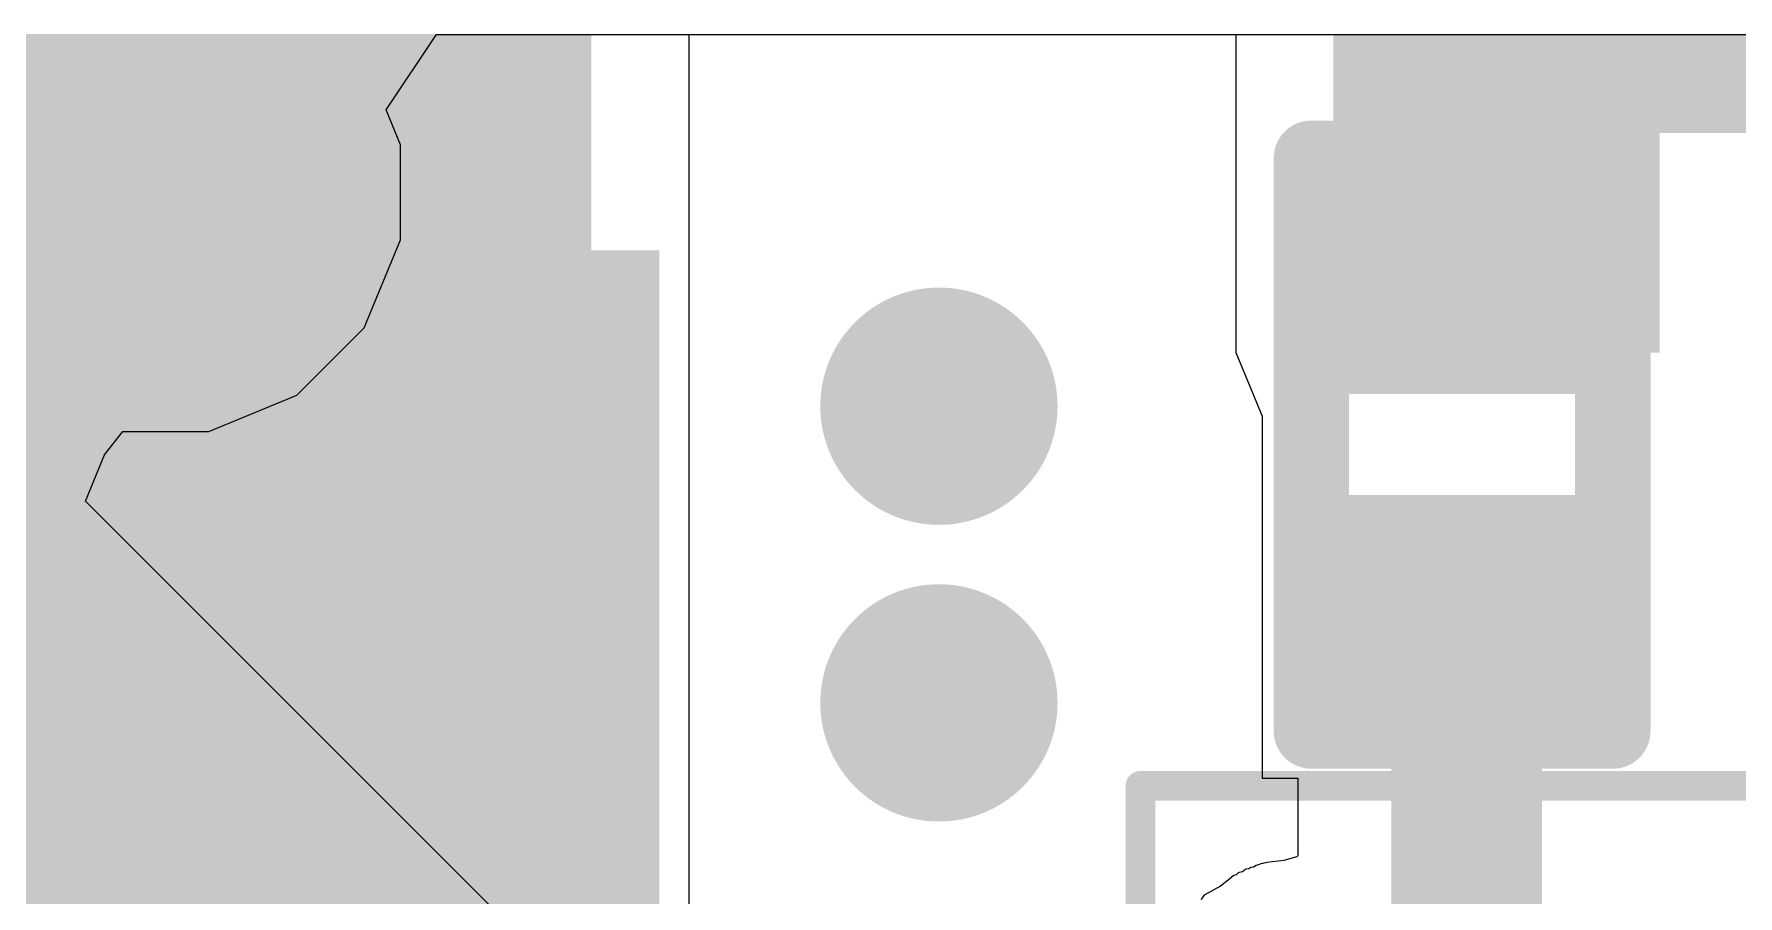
# Model space of a CAD drawing. Header units: inches. Extents: x -0.01 to 1.52, y -0.01 to 0.64.
# Drawn here: x 0.3941 to 0.5072, y 0.4248 to 0.482 of the extents above; entities that cross this region are included whole.
import ezdxf

# ---------------------------------------------------------------- set-up
doc = ezdxf.new("R2010")
doc.units = ezdxf.units.IN
doc.header["$MEASUREMENT"] = 0
for name, color, linetype in [('Bottom Layer', 5, 'Continuous'), ('Mechanical 15', 56, 'Continuous'), ('Top Layer', 1, 'Continuous'), ('Top Overlay', 2, 'Continuous'), ('Top Paste', 8, 'Continuous'), ('Top Solder', 216, 'Continuous'), ('Via Holes', 16, 'Continuous')]:
    doc.layers.add(name, color=color, linetype=linetype)

# ---------------------------------------------------------------- blocks, each defined once
blk = doc.blocks.new('IC_TPS63900DSKR_16')
at = {"layer": 'Mechanical 15', "const_width": 0.00197}
for points in [[(-0.06693, -0.05906), (-0.06693, 0.05906)], [(-0.06693, 0.05906), (0.06693, 0.05906)]]:
    blk.add_lwpolyline(points, dxfattribs=at)
at = {"layer": 'Mechanical 15', "const_width": 0.000984}
blk.add_lwpolyline([(-0.06742, 0.05906, 1), (-0.06644, 0.05906, 1)], format="xyb", close=True, dxfattribs=at)
blk.add_lwpolyline([(-0.06742, 0.05906, 1), (-0.06644, 0.05906, 1)], format="xyb", close=True, dxfattribs=at)
blk = doc.blocks.new('SMA_18')
at = {"layer": 'Top Layer'}
blk.add_hatch(color=1, dxfattribs=at).paths.add_polyline_path([(0.02953, 0.03346), (0.12795, 0.03346), (0.12795, -0.03346), (0.02953, -0.03346)])
at = {"layer": 'Top Paste'}
blk.add_hatch(color=8, dxfattribs=at).paths.add_polyline_path([(0.02953, 0.03346), (0.12795, 0.03346), (0.12795, -0.03346), (0.02953, -0.03346)])
at = {"layer": 'Top Solder'}
blk.add_hatch(color=216, dxfattribs=at).paths.add_polyline_path([(0.02553, 0.03746), (0.13195, 0.03746), (0.13195, -0.03746), (0.02553, -0.03746)])
blk = doc.blocks.new('R___0201_22')
at = {"layer": 'Top Layer'}
for points in [[(-0.01614, 0.00728), (-0.00551, 0.00728), (-0.00551, -0.00728), (-0.01614, -0.00728)], [(0.00551, 0.00728), (0.01614, 0.00728), (0.01614, -0.00728), (0.00551, -0.00728)]]:
    blk.add_hatch(color=1, dxfattribs=at).paths.add_polyline_path(points)
at = {"layer": 'Top Paste'}
for points in [[(-0.01614, 0.00728), (-0.00551, 0.00728), (-0.00551, -0.00728), (-0.01614, -0.00728)], [(0.00551, 0.00728), (0.01614, 0.00728), (0.01614, -0.00728), (0.00551, -0.00728)]]:
    blk.add_hatch(color=8, dxfattribs=at).paths.add_polyline_path(points)
at = {"layer": 'Top Solder'}
for points in [[(-0.01831, 0.00945), (-0.00335, 0.00945), (-0.00335, -0.00945), (-0.01831, -0.00945)], [(0.00335, 0.00945), (0.01831, 0.00945), (0.01831, -0.00945), (0.00335, -0.00945)]]:
    blk.add_hatch(color=216, dxfattribs=at).paths.add_polyline_path(points)
at = {"layer": 'Top Overlay', "const_width": 0.005}
for points in [[(-0.019, 0.01), (0.019, 0.01)], [(-0.019, 0.01), (-0.019, -0.01)], [(0.019, 0.01), (0.019, -0.01)], [(-0.019, -0.01), (0.019, -0.01)]]:
    blk.add_lwpolyline(points, dxfattribs=at)
at = {"layer": 'Top Overlay', "const_width": 0.0025}
for points in [[(-0.02025, 0.01, 1), (-0.01775, 0.01, 1)], [(-0.02025, 0.01, 1), (-0.01775, 0.01, 1)], [(0.01775, 0.01, 1), (0.02025, 0.01, 1)], [(0.01775, 0.01, 1), (0.02025, 0.01, 1)], [(-0.02025, -0.01, 1), (-0.01775, -0.01, 1)], [(-0.02025, -0.01, 1), (-0.01775, -0.01, 1)], [(0.01775, -0.01, 1), (0.02025, -0.01, 1)], [(0.01775, -0.01, 1), (0.02025, -0.01, 1)]]:
    blk.add_lwpolyline(points, format="xyb", close=True, dxfattribs=at)

msp = doc.modelspace()

# ---------------------------------------------------------------- hatches: boundary and pattern name
at = {"layer": 'Bottom Layer'}
h = msp.add_hatch(color=5, dxfattribs=at)
edge = h.paths.add_edge_path()
edge.add_arc((0.40256, 0.47146), 0.00787, 0, 360)
h = msp.add_hatch(color=5, dxfattribs=at)
edge = h.paths.add_edge_path()
edge.add_arc((0.45415, 0.45727), 0.00787, 0, 360)
h = msp.add_hatch(color=5, dxfattribs=at)
edge = h.paths.add_edge_path()
edge.add_arc((0.45415, 0.43759), 0.00787, 0, 360)
at = {"layer": 'Top Layer'}
for points in [[(0.3878, 0.43996), (0.4311, 0.43996), (0.4311, 0.48195), (0.3878, 0.48195)], [(0.48031, 0.46083), (0.50197, 0.46083), (0.50197, 0.48195), (0.48031, 0.48195)], [(0.48031, 0.47539), (0.59154, 0.47539), (0.59154, 0.48192), (0.48031, 0.48192)], [(0.33268, 0.34941), (0.4311, 0.34941), (0.4311, 0.46063), (0.33268, 0.46063)]]:
    msp.add_hatch(color=1, dxfattribs=at).paths.add_polyline_path(points)
h = msp.add_hatch(color=1, dxfattribs=at)
edge = h.paths.add_edge_path()
edge.add_arc((0.40256, 0.47146), 0.00787, 0, 360)
h = msp.add_hatch(color=1, dxfattribs=at)
edge = h.paths.add_edge_path()
edge.add_arc((0.45415, 0.45727), 0.00787, 0, 360)
h = msp.add_hatch(color=1, dxfattribs=at)
edge = h.paths.add_edge_path()
edge.add_arc((0.45415, 0.43759), 0.00787, 0, 360)
at = {"layer": 'Via Holes'}
h = msp.add_hatch(color=7, dxfattribs=at)
edge = h.paths.add_edge_path()
edge.add_arc((0.40256, 0.47146), 0.00394, 0, 360)
h = msp.add_hatch(color=7, dxfattribs=at)
edge = h.paths.add_edge_path()
edge.add_arc((0.45415, 0.45727), 0.00394, 0, 360)
h = msp.add_hatch(color=7, dxfattribs=at)
edge = h.paths.add_edge_path()
edge.add_arc((0.45415, 0.43759), 0.00394, 0, 360)

# ---------------------------------------------------------------- linework, layer by layer
at = {"layer": 'Bottom Layer'}
for p, q in [((0.41747, 0.47693), (0.42081, 0.48193)), ((0.42081, 0.48193), (1.14173, 0.48193)), ((0.41843, 0.47461), (0.41747, 0.47693)), ((0.41843, 0.4683), (0.41843, 0.47461)), ((0.41601, 0.46247), (0.41843, 0.4683)), ((0.41155, 0.45801), (0.41601, 0.46247)), ((0.40572, 0.45559), (0.41155, 0.45801)), ((0.39878, 0.45405), (0.4, 0.45559)), ((0.4, 0.45559), (0.40572, 0.45559)), ((0.39754, 0.45097), (0.39878, 0.45405)), ((0.55213, 0.29638), (0.39754, 0.45097))]:
    msp.add_line(p, q, dxfattribs=at)
for points, const_width in [([(0.13386, 0.47146), (0.40256, 0.47146)], 0.00598), ([(0.38091, 0.45177), (0.5475, 0.28518)], 0.01)]:
    msp.add_lwpolyline(points, dxfattribs=dict(at, const_width=const_width))
at = {"layer": 'Bottom Layer', "const_width": 0.00299}
msp.add_lwpolyline([(0.40106, 0.47146, 1), (0.40406, 0.47146, 1)], format="xyb", close=True, dxfattribs=at)
at = {"layer": 'Top Layer'}
for p, q in [((0.43758, 0.48193), (0.47384, 0.48193)), ((0.43758, 0.4696), (0.43758, 0.48193)), ((0.47384, 0.48193), (0.47384, 0.46083)), ((0.43759, 0.4696), (0.43758, 0.4696)), ((0.43759, 0.39071), (0.43759, 0.4696)), ((0.47384, 0.46083), (0.47559, 0.4566)), ((0.47559, 0.4566), (0.47559, 0.4326)), ((0.47559, 0.4326), (0.47797, 0.4326)), ((0.47797, 0.4326), (0.47797, 0.42744)), ((0.4779, 0.42738), (0.47704, 0.42714)), ((0.47797, 0.42744), (0.4779, 0.42738)), ((0.47379, 0.42617), (0.47371, 0.42613)), ((0.47386, 0.42619), (0.47379, 0.42617)), ((0.47399, 0.42629), (0.47386, 0.42619)), ((0.47407, 0.42633), (0.47399, 0.42629)), ((0.47428, 0.42639), (0.47407, 0.42633)), ((0.47452, 0.42655), (0.47428, 0.42639)), ((0.47472, 0.42658), (0.47452, 0.42655)), ((0.47484, 0.42666), (0.47472, 0.42658)), ((0.47503, 0.4267), (0.47484, 0.42666)), ((0.4752, 0.4268), (0.47503, 0.4267)), ((0.47532, 0.42684), (0.4752, 0.4268)), ((0.47533, 0.42684), (0.47532, 0.42684)), ((0.4754, 0.42688), (0.47533, 0.42684)), ((0.47551, 0.42692), (0.4754, 0.42688)), ((0.47564, 0.42693), (0.47551, 0.42692)), ((0.47571, 0.42696), (0.47564, 0.42693)), ((0.47584, 0.42697), (0.47571, 0.42696)), ((0.47591, 0.427), (0.47584, 0.42697)), ((0.47704, 0.42714), (0.47591, 0.427)), ((0.47282, 0.42544), (0.47174, 0.42483)), ((0.47356, 0.42601), (0.47282, 0.42544)), ((0.47357, 0.42602), (0.47356, 0.42601)), ((0.47371, 0.42613), (0.47357, 0.42602)), ((0.47174, 0.42483), (0.47152, 0.42454))]:
    msp.add_line(p, q, dxfattribs=at)
at = {"layer": 'Top Layer', "const_width": 0.01}
for points in [[(0.48886, 0.4439), (0.48917, 0.44358)], [(0.48917, 0.39272), (0.48917, 0.44358)]]:
    msp.add_lwpolyline(points, dxfattribs=at)
at = {"layer": 'Top Layer', "const_width": 0.005}
for points in [[(0.48636, 0.4439, 1), (0.49136, 0.4439, 1)], [(0.48667, 0.44358, 1), (0.49167, 0.44358, 1)], [(0.48667, 0.44358, 1), (0.49167, 0.44358, 1)]]:
    msp.add_lwpolyline(points, format="xyb", close=True, dxfattribs=at)

# ---------------------------------------------------------------- block references
for name, p in [('SMA_18', (0.30366, 0.43015)), ('IC_TPS63900DSKR_16', (0.53445, 0.37303))]:
    msp.add_blockref(name, p)
at = {"rotation": 90}
msp.add_blockref('R___0201_22', (0.48886, 0.45472), dxfattribs=at)

doc.saveas('drawing.dxf')
